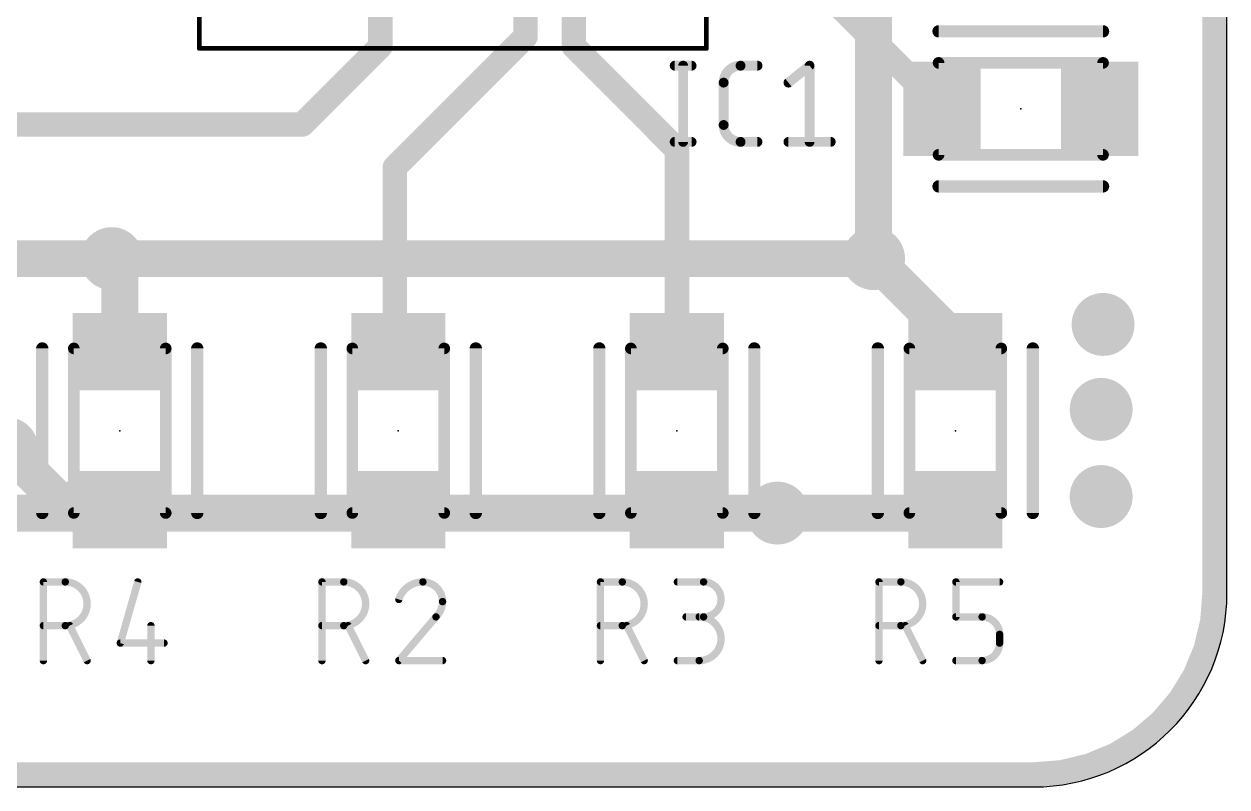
# Model space of a CAD drawing. Extents: x -1.4 to 96, y -1.9 to 20.5.
# Drawn here: x 83.57 to 96, y 0 to 7.88 of the extents above; entities that cross this region are included whole.
import ezdxf

# ---------------------------------------------------------------- set-up
doc = ezdxf.new("R2010")
doc.units = 0
for name, color, linetype in [('1', 12, 'CONTINUOUS'), ('16', 132, 'CONTINUOUS'), ('18', 110, 'CONTINUOUS'), ('20', 31, 'CONTINUOUS'), ('21', 253, 'CONTINUOUS'), ('23', 53, 'CONTINUOUS'), ('25', 253, 'CONTINUOUS'), ('39', 12, 'CONTINUOUS'), ('51', 253, 'CONTINUOUS')]:
    doc.layers.add(name, color=color, linetype=linetype)

# ---------------------------------------------------------------- blocks, each defined once
blk = doc.blocks.new('RECT')
blk.add_solid([(-0.5, -0.5), (0.5, -0.5), (-0.5, 0.5), (0.5, 0.5)])
blk = doc.blocks.new('ROUNDV')
at = {"const_width": 0.5}
blk.add_lwpolyline([(0, -0.25, 1), (0, 0.25, 1), (0, -0.25)], format="xyb", dxfattribs=at)

msp = doc.modelspace()

# ---------------------------------------------------------------- linework, layer by layer
at = {"layer": '1'}
for points, const_width in [([(95.873, 2.005), (95.873, 18.495)], 0.254), ([(93.0543, 7.005), (91.0592, 9)], 0.254), ([(87.25, 8.28), (87.25, 7.65)], 0.254), ([(88.75, 8.28), (88.75, 7.75)], 0.254), ([(89.25, 8.28), (89.25, 7.65)], 0.254), ([(88.75, 7.75), (87.4, 6.4)], 0.254), ([(87.25, 7.65), (86.4438, 6.8438)], 0.254), ([(89.25, 7.65), (90.316, 6.584)], 0.254), ([(86.4438, 6.8438), (83.2277, 6.8438)], 0.254), ([(90.316, 6.584), (90.316, 4.4969)], 0.254), ([(87.4, 6.4), (87.4, 4.5308)], 0.254), ([(84.5569, 5.3751), (84.474, 5.458)], 0.381), ([(92.348, 5.458), (93.193, 4.613)], 0.381), ([(84.5569, 4.4952), (84.5569, 5.3751)], 0.381), ([(93.193, 4.613), (93.193, 4.4952)], 0.381), ([(87.4, 4.5308), (87.4356, 4.4952)], 0.254), ([(90.316, 4.4969), (90.3143, 4.4952)], 0.254), ([(83.9227, 2.962), (83.3901, 3.4946)], 0.381), ([(84.4597, 2.962), (83.9227, 2.962)], 0.381), ([(84.5569, 2.8648), (84.4597, 2.962)], 0.381), ([(84.6391, 2.8291), (84.5569, 2.8648)], 0.381), ([(87.3823, 2.8291), (84.6391, 2.8291)], 0.381), ([(87.4077, 2.8926), (87.3823, 2.8291)], 0.254), ([(87.4356, 2.8648), (87.4077, 2.8926)], 0.254), ([(90.3541, 2.8291), (90.3143, 2.8648)], 0.381), ([(91.3542, 2.8291), (90.3541, 2.8291)], 0.381), ([(93.0973, 2.8291), (91.3542, 2.8291)], 0.381), ([(93.193, 2.8648), (93.0973, 2.8291)], 0.381), ([(95.8496, 1.7071), (95.873, 2.005)], 0.254), ([(95.781, 1.4213), (95.8496, 1.7071)], 0.254), ([(95.6685, 1.1499), (95.781, 1.4213)], 0.254), ([(95.515, 0.8993), (95.6685, 1.1499)], 0.254), ([(95.3241, 0.6759), (95.515, 0.8993)], 0.254), ([(95.1007, 0.485), (95.3241, 0.6759)], 0.254), ([(94.8501, 0.3315), (95.1007, 0.485)], 0.254), ([(94.5787, 0.219), (94.8501, 0.3315)], 0.254), ([(2.005, 0.127), (93.995, 0.127)], 0.254), ([(93.995, 0.127), (94.2929, 0.1504)], 0.254), ([(94.2929, 0.1504), (94.5787, 0.219)], 0.254)]:
    msp.add_lwpolyline(points, dxfattribs=dict(at, const_width=const_width))
for points, const_width in [([(88.7949, 7.7051, 1), (88.7051, 7.7949)], 0.127), ([(87.1865, 7.65, 1), (87.3135, 7.65)], 0.127), ([(87.2949, 7.6051, 1), (87.2051, 7.6949)], 0.127), ([(88.6865, 7.75, 1), (88.8135, 7.75)], 0.127), ([(89.2949, 7.6949, 1), (89.2051, 7.6051)], 0.127), ([(89.1865, 7.65, 1), (89.3135, 7.65)], 0.127), ([(93.0093, 6.96, 1), (93.0992, 7.0499)], 0.127), ([(86.4438, 6.7803, 1), (86.4438, 6.9073)], 0.127), ([(86.3989, 6.8887, 1), (86.4887, 6.7989)], 0.127), ([(90.3795, 6.584, 1), (90.2525, 6.584)], 0.127), ([(90.2711, 6.5391, 1), (90.3609, 6.6289)], 0.127), ([(87.4635, 6.4, 1), (87.3365, 6.4)], 0.127), ([(87.3551, 6.4449, 1), (87.4449, 6.3551)], 0.127), ([(84.5414, 5.5254, 1), (84.4066, 5.3906)], 0.1905), ([(92.4154, 5.5254, 1), (92.2806, 5.3906)], 0.1905), ([(84.6521, 5.3751, 1), (84.4616, 5.3751)], 0.1905), ([(84.4895, 5.3078, 1), (84.6242, 5.4425)], 0.1905), ([(93.2882, 4.613, 1), (93.0977, 4.613)], 0.1905), ([(93.1256, 4.5457, 1), (93.2603, 4.6804)], 0.1905), ([(87.4449, 4.5757, 1), (87.3551, 4.4859)], 0.127), ([(87.3907, 4.4503, 1), (87.4805, 4.5401)], 0.127), ([(90.2694, 4.5401, 1), (90.3592, 4.4503)], 0.127), ([(90.3609, 4.452, 1), (90.2711, 4.5418)], 0.127), ([(84.4616, 4.4952, 1), (84.6521, 4.4952)], 0.1905), ([(87.3365, 4.5308, 1), (87.4635, 4.5308)], 0.127), ([(90.2525, 4.4969, 1), (90.3795, 4.4969)], 0.127), ([(93.0977, 4.4952, 1), (93.2882, 4.4952)], 0.1905), ([(83.9227, 3.0573, 1), (83.9227, 2.8668)], 0.1905), ([(83.8553, 2.8946, 1), (83.99, 3.0294)], 0.1905), ([(84.527, 3.0294, 1), (84.3923, 2.8946)], 0.1905), ([(84.4597, 2.8668, 1), (84.4597, 3.0573)], 0.1905), ([(84.5948, 2.9522, 1), (84.519, 2.7774)], 0.1905), ([(84.4895, 2.7974, 1), (84.6242, 2.9322)], 0.1905), ([(84.6391, 2.9244, 1), (84.6391, 2.7338)], 0.1905), ([(84.6012, 2.7417, 1), (84.677, 2.9165)], 0.1905), ([(87.4525, 2.9376, 1), (87.3629, 2.8476)], 0.127), ([(87.4667, 2.869, 1), (87.3487, 2.9162)], 0.127), ([(87.3823, 2.7338, 1), (87.3823, 2.9244)], 0.1905), ([(90.3779, 2.9357, 1), (90.2507, 2.7939)], 0.1905), ([(90.3541, 2.9244, 1), (90.3541, 2.7338)], 0.1905), ([(90.2905, 2.7582, 1), (90.4177, 2.9)], 0.1905), ([(91.3542, 2.9244, 1), (91.3542, 2.7338)], 0.1905), ([(91.3542, 2.7338, 1), (91.3542, 2.9244)], 0.1905), ([(93.064, 2.9183, 1), (93.1306, 2.7399)], 0.1905), ([(93.0973, 2.7338, 1), (93.0973, 2.9244)], 0.1905), ([(93.2263, 2.7756, 1), (93.1597, 2.954)], 0.1905), ([(87.3233, 2.8527, 1), (87.4413, 2.8055)], 0.127), ([(87.3908, 2.8198, 1), (87.4804, 2.9098)], 0.127), ([(95.9363, 2, 1), (95.8097, 2.01)], 0.127), ([(95.8095, 2.005, 1), (95.9365, 2.005)], 0.127), ([(95.7862, 1.712, 1), (95.9129, 1.7021)], 0.127), ([(95.9113, 1.6922, 1), (95.7878, 1.7219)], 0.127), ([(95.7192, 1.4362, 1), (95.8427, 1.4065)], 0.127), ([(95.8396, 1.397, 1), (95.7223, 1.4456)], 0.127), ([(95.7226, 1.1167, 1), (95.6144, 1.183)], 0.127), ([(95.6098, 1.1742, 1), (95.7272, 1.1256)], 0.127), ([(95.4608, 0.9325, 1), (95.5691, 0.8661)], 0.127), ([(95.5633, 0.8581, 1), (95.4667, 0.9406)], 0.127), ([(95.2758, 0.7171, 1), (95.3724, 0.6346)], 0.127), ([(95.3654, 0.6276, 1), (95.2829, 0.7242)], 0.127), ([(95.0594, 0.5333, 1), (95.1419, 0.4367)], 0.127), ([(95.1339, 0.4309, 1), (95.0675, 0.5392)], 0.127), ([(94.817, 0.3856, 1), (94.8833, 0.2774)], 0.127), ([(94.8744, 0.2728, 1), (94.8258, 0.3902)], 0.127), ([(93.99, 0.1903, 1), (94, 0.0637)], 0.127), ([(93.995, 0.0635, 1), (93.995, 0.1905)], 0.127), ([(94.2781, 0.2122, 1), (94.3078, 0.0887)], 0.127), ([(94.2979, 0.0871, 1), (94.288, 0.2138)], 0.127), ([(94.5544, 0.2777, 1), (94.603, 0.1604)], 0.127), ([(94.5935, 0.1573, 1), (94.5638, 0.2808)], 0.127)]:
    msp.add_lwpolyline(points, format="xyb", dxfattribs=dict(at, const_width=const_width))
at = {"layer": '16'}
for points, const_width in [([(95.873, 2.005), (95.873, 18.495)], 0.254), ([(92.348, 18.252), (92.348, 5.458)], 0.381), ([(81.426, 5.458), (84.474, 5.458)], 0.381), ([(84.474, 5.458), (92.348, 5.458)], 0.381), ([(80.4921, 3.4946), (83.3901, 3.4946)], 0.381), ([(91.3542, 2.8291), (80.0618, 2.8291)], 0.381), ([(95.8496, 1.7071), (95.873, 2.005)], 0.254), ([(95.781, 1.4213), (95.8496, 1.7071)], 0.254), ([(95.6685, 1.1499), (95.781, 1.4213)], 0.254), ([(95.515, 0.8993), (95.6685, 1.1499)], 0.254), ([(95.3241, 0.6759), (95.515, 0.8993)], 0.254), ([(95.1007, 0.485), (95.3241, 0.6759)], 0.254), ([(94.8501, 0.3315), (95.1007, 0.485)], 0.254), ([(94.5787, 0.219), (94.8501, 0.3315)], 0.254), ([(2.005, 0.127), (93.995, 0.127)], 0.254), ([(93.995, 0.127), (94.2929, 0.1504)], 0.254), ([(94.2929, 0.1504), (94.5787, 0.219)], 0.254)]:
    msp.add_lwpolyline(points, dxfattribs=dict(at, const_width=const_width))
for points, const_width in [([(84.474, 5.5533, 1), (84.474, 5.3628)], 0.1905), ([(84.474, 5.3628, 1), (84.474, 5.5533)], 0.1905), ([(92.348, 5.3628, 1), (92.348, 5.5533)], 0.1905), ([(92.2528, 5.458, 1), (92.4432, 5.458)], 0.1905), ([(83.3901, 3.3994, 1), (83.3901, 3.5899)], 0.1905), ([(91.3542, 2.7338, 1), (91.3542, 2.9244)], 0.1905), ([(95.9363, 2, 1), (95.8097, 2.01)], 0.127), ([(95.8095, 2.005, 1), (95.9365, 2.005)], 0.127), ([(95.7862, 1.712, 1), (95.9129, 1.7021)], 0.127), ([(95.9113, 1.6922, 1), (95.7878, 1.7219)], 0.127), ([(95.7192, 1.4362, 1), (95.8427, 1.4065)], 0.127), ([(95.8396, 1.397, 1), (95.7223, 1.4456)], 0.127), ([(95.7226, 1.1167, 1), (95.6144, 1.183)], 0.127), ([(95.6098, 1.1742, 1), (95.7272, 1.1256)], 0.127), ([(95.4608, 0.9325, 1), (95.5691, 0.8661)], 0.127), ([(95.5633, 0.8581, 1), (95.4667, 0.9406)], 0.127), ([(95.2758, 0.7171, 1), (95.3724, 0.6346)], 0.127), ([(95.3654, 0.6276, 1), (95.2829, 0.7242)], 0.127), ([(95.0594, 0.5333, 1), (95.1419, 0.4367)], 0.127), ([(95.1339, 0.4309, 1), (95.0675, 0.5392)], 0.127), ([(94.817, 0.3856, 1), (94.8833, 0.2774)], 0.127), ([(94.8744, 0.2728, 1), (94.8258, 0.3902)], 0.127), ([(93.99, 0.1903, 1), (94, 0.0637)], 0.127), ([(93.995, 0.0635, 1), (93.995, 0.1905)], 0.127), ([(94.2781, 0.2122, 1), (94.3078, 0.0887)], 0.127), ([(94.2979, 0.0871, 1), (94.288, 0.2138)], 0.127), ([(94.5544, 0.2777, 1), (94.603, 0.1604)], 0.127), ([(94.5935, 0.1573, 1), (94.5638, 0.2808)], 0.127)]:
    msp.add_lwpolyline(points, format="xyb", dxfattribs=dict(at, const_width=const_width))
at = {"layer": '20'}
for p, q in [((96, 2), (96, 18.5)), ((2, 0), (94, 0))]:
    msp.add_line(p, q, dxfattribs=at)
msp.add_arc((94, 2), 2, 270, 0, dxfattribs=at)
at = {"layer": '21', "const_width": 0.127}
for points in [[(94.7195, 7.8059), (93.0195, 7.8059)], [(94.7195, 6.2041), (93.0195, 6.2041)], [(83.756, 4.53), (83.756, 2.83)], [(85.3578, 4.53), (85.3578, 2.83)], [(86.6347, 4.53), (86.6347, 2.83)], [(88.2365, 4.53), (88.2365, 2.83)], [(89.5134, 4.53), (89.5134, 2.83)], [(91.1152, 4.53), (91.1152, 2.83)], [(92.3921, 4.53), (92.3921, 2.83)], [(93.9939, 4.53), (93.9939, 2.83)]]:
    msp.add_lwpolyline(points, dxfattribs=at)
at = {"layer": '21', "const_width": 0.0635}
for points in [[(93.0195, 7.8376, 1), (93.0195, 7.7741)], [(94.7195, 7.7741, 1), (94.7195, 7.8376)], [(93.0195, 6.2358, 1), (93.0195, 6.1723)], [(94.7195, 6.1723, 1), (94.7195, 6.2358)], [(83.7877, 4.53, 1), (83.7242, 4.53)], [(85.3895, 4.53, 1), (85.326, 4.53)], [(86.6664, 4.53, 1), (86.6029, 4.53)], [(88.2682, 4.53, 1), (88.2047, 4.53)], [(89.5451, 4.53, 1), (89.4816, 4.53)], [(91.1469, 4.53, 1), (91.0834, 4.53)], [(92.4238, 4.53, 1), (92.3603, 4.53)], [(94.0256, 4.53, 1), (93.9621, 4.53)], [(83.7242, 2.83, 1), (83.7877, 2.83)], [(85.326, 2.83, 1), (85.3895, 2.83)], [(86.6029, 2.83, 1), (86.6664, 2.83)], [(88.2047, 2.83, 1), (88.2682, 2.83)], [(89.4816, 2.83, 1), (89.5451, 2.83)], [(91.0834, 2.83, 1), (91.1469, 2.83)], [(92.3603, 2.83, 1), (92.4238, 2.83)], [(93.9621, 2.83, 1), (94.0256, 2.83)]]:
    msp.add_lwpolyline(points, format="xyb", dxfattribs=at)
at = {"layer": '23'}
for p in [(93.8695, 7.005), (84.5569, 3.68), (87.4356, 3.68), (90.3143, 3.68), (93.193, 3.68)]:
    msp.add_point(p, dxfattribs=at)
at = {"layer": '25'}
for points, const_width in [([(90.2922, 7.4512), (90.4671, 7.4512)], 0.1016), ([(90.3797, 7.4512), (90.3797, 6.6638)], 0.1016), ([(90.9732, 7.4512), (91.1481, 7.4512)], 0.1016), ([(91.4678, 7.2762), (91.6865, 7.4512)], 0.1016), ([(91.6865, 7.4512), (91.6865, 6.6638)], 0.1016), ([(90.7982, 6.8388), (90.7982, 7.2762)], 0.1016), ([(90.2922, 6.6638), (90.4671, 6.6638)], 0.1016), ([(91.1481, 6.6638), (90.9732, 6.6638)], 0.1016), ([(91.4678, 6.6638), (91.9052, 6.6638)], 0.1016), ([(83.7678, 1.3051), (83.7678, 2.1179)], 0.0762), ([(83.7678, 2.1179), (83.9936, 2.1179)], 0.0762), ([(84.7432, 2.1179), (84.5626, 1.4857)], 0.0762), ([(86.6465, 1.3051), (86.6465, 2.1179)], 0.0762), ([(86.6465, 2.1179), (86.8723, 2.1179)], 0.0762), ([(89.5252, 1.3051), (89.5252, 2.1179)], 0.0762), ([(89.5252, 2.1179), (89.751, 2.1179)], 0.0762), ([(90.32, 2.1179), (90.5909, 2.1179)], 0.0762), ([(92.4039, 1.3051), (92.4039, 2.1179)], 0.0762), ([(92.4039, 2.1179), (92.6297, 2.1179)], 0.0762), ([(93.1987, 1.7567), (93.1987, 2.1179)], 0.0762), ([(93.1987, 2.1179), (93.6502, 2.1179)], 0.0762), ([(87.8251, 1.7567), (87.4413, 1.3051)], 0.0762), ([(90.5909, 1.7567), (90.4103, 1.7567)], 0.0762), ([(93.4696, 1.7567), (93.1987, 1.7567)], 0.0762), ([(83.9936, 1.6663), (83.7678, 1.6663)], 0.0762), ([(84.2194, 1.3051), (84.0388, 1.6663)], 0.0762), ([(84.8787, 1.6663), (84.8787, 1.3051)], 0.0762), ([(86.8723, 1.6663), (86.6465, 1.6663)], 0.0762), ([(87.0981, 1.3051), (86.9175, 1.6663)], 0.0762), ([(89.751, 1.6663), (89.5252, 1.6663)], 0.0762), ([(89.9768, 1.3051), (89.7962, 1.6663)], 0.0762), ([(92.6297, 1.6663), (92.4039, 1.6663)], 0.0762), ([(92.8555, 1.3051), (92.6749, 1.6663)], 0.0762), ([(84.5626, 1.4857), (85.0142, 1.4857)], 0.0762), ([(93.6502, 1.4857), (93.6502, 1.576)], 0.0762), ([(87.4413, 1.3051), (87.8929, 1.3051)], 0.0762), ([(90.32, 1.3051), (90.5458, 1.3051)], 0.0762), ([(93.1987, 1.3051), (93.4696, 1.3051)], 0.0762)]:
    msp.add_lwpolyline(points, dxfattribs=dict(at, const_width=const_width))
for points, const_width in [([(90.2922, 7.4766, 1), (90.2922, 7.4258)], 0.0508), ([(90.4051, 7.4512, 1), (90.3543, 7.4512)], 0.0508), ([(90.4671, 7.4258, 1), (90.4671, 7.4766)], 0.0508), ([(90.9732, 7.4512, 0.4142), (90.7982, 7.2762)], 0.1016), ([(90.9732, 7.4766, 1), (90.9732, 7.4258)], 0.0508), ([(90.9732, 7.4258, 1), (90.9732, 7.4766)], 0.0508), ([(91.1481, 7.4258, 1), (91.1481, 7.4766)], 0.0508), ([(91.7119, 7.4512, 1), (91.6611, 7.4512)], 0.0508), ([(91.7023, 7.4314, 1), (91.6706, 7.471)], 0.0508), ([(90.8236, 7.2762, 1), (90.7728, 7.2762)], 0.0508), ([(90.7728, 7.2762, 1), (90.8236, 7.2762)], 0.0508), ([(91.4519, 7.2961, 1), (91.4836, 7.2564)], 0.0508), ([(90.7982, 6.8388, 0.4142), (90.9732, 6.6638)], 0.1016), ([(90.8236, 6.8388, 1), (90.7728, 6.8388)], 0.0508), ([(90.7728, 6.8388, 1), (90.8236, 6.8388)], 0.0508), ([(90.2922, 6.6892, 1), (90.2922, 6.6384)], 0.0508), ([(90.4671, 6.6384, 1), (90.4671, 6.6892)], 0.0508), ([(90.9732, 6.6892, 1), (90.9732, 6.6384)], 0.0508), ([(90.9732, 6.6384, 1), (90.9732, 6.6892)], 0.0508), ([(91.1481, 6.6384, 1), (91.1481, 6.6892)], 0.0508), ([(91.4678, 6.6892, 1), (91.4678, 6.6384)], 0.0508), ([(91.9052, 6.6384, 1), (91.9052, 6.6892)], 0.0508), ([(90.3543, 6.6638, 1), (90.4051, 6.6638)], 0.0508), ([(91.6611, 6.6638, 1), (91.7119, 6.6638)], 0.0508), ([(83.7678, 2.137, 1), (83.7678, 2.0989)], 0.0381), ([(83.7869, 2.1179, 1), (83.7488, 2.1179)], 0.0381), ([(83.9936, 2.137, 1), (83.9936, 2.0989)], 0.0381), ([(83.9936, 1.6663, 1), (83.9936, 2.1179)], 0.0762), ([(83.9936, 2.0989, 1), (83.9936, 2.137)], 0.0381), ([(84.7615, 2.1127, 1), (84.7249, 2.1231)], 0.0381), ([(86.6465, 2.137, 1), (86.6465, 2.0989)], 0.0381), ([(86.6656, 2.1179, 1), (86.6275, 2.1179)], 0.0381), ([(86.8723, 2.137, 1), (86.8723, 2.0989)], 0.0381), ([(86.8723, 1.6663, 1), (86.8723, 2.1179)], 0.0762), ([(86.8723, 2.0989, 1), (86.8723, 2.137)], 0.0381), ([(87.6897, 2.1179, 0.3252), (87.4413, 1.9373)], 0.0762), ([(87.6897, 2.137, 1), (87.6897, 2.0989)], 0.0381), ([(87.8929, 1.9147, 0.4142), (87.6897, 2.1179)], 0.0762), ([(87.6897, 2.0989, 1), (87.6896, 2.1369)], 0.0381), ([(89.5252, 2.137, 1), (89.5252, 2.0989)], 0.0381), ([(89.5443, 2.1179, 1), (89.5062, 2.1179)], 0.0381), ([(89.751, 2.137, 1), (89.751, 2.0989)], 0.0381), ([(89.751, 1.6663, 1), (89.751, 2.1179)], 0.0762), ([(89.751, 2.0989, 1), (89.751, 2.137)], 0.0381), ([(90.32, 2.137, 1), (90.32, 2.0989)], 0.0381), ([(90.5909, 2.137, 1), (90.5909, 2.0989)], 0.0381), ([(90.5909, 1.7567, 1), (90.5909, 2.1179)], 0.0762), ([(90.5909, 2.0989, 1), (90.5909, 2.137)], 0.0381), ([(92.4039, 2.137, 1), (92.4039, 2.0989)], 0.0381), ([(92.423, 2.1179, 1), (92.3849, 2.1179)], 0.0381), ([(92.6297, 2.137, 1), (92.6297, 2.0989)], 0.0381), ([(92.6297, 1.6663, 1), (92.6297, 2.1179)], 0.0762), ([(92.6297, 2.0989, 1), (92.6297, 2.137)], 0.0381), ([(93.1987, 2.137, 1), (93.1987, 2.0989)], 0.0381), ([(93.2177, 2.1179, 1), (93.1796, 2.1179)], 0.0381), ([(93.6502, 2.0989, 1), (93.6502, 2.137)], 0.0381), ([(87.4232, 1.9431, 1), (87.4594, 1.9314)], 0.0381), ([(87.8251, 1.7567, 0.2052), (87.8929, 1.9147)], 0.0762), ([(87.9119, 1.9147, 1), (87.8738, 1.9147)], 0.0381), ([(87.8738, 1.9147, 1), (87.9119, 1.9147)], 0.0381), ([(87.812, 1.7704, 1), (87.8383, 1.7429)], 0.0381), ([(87.8396, 1.7443, 1), (87.8106, 1.769)], 0.0381), ([(90.4103, 1.7757, 1), (90.4103, 1.7376)], 0.0381), ([(90.5458, 1.3051, 1), (90.5458, 1.7567)], 0.0762), ([(90.5458, 1.7757, 1), (90.5458, 1.7376)], 0.0381), ([(90.5909, 1.7757, 1), (90.5909, 1.7376)], 0.0381), ([(90.5909, 1.7376, 1), (90.5909, 1.7757)], 0.0381), ([(93.1987, 1.7757, 1), (93.1987, 1.7376)], 0.0381), ([(93.1796, 1.7567, 1), (93.2177, 1.7567)], 0.0381), ([(93.6502, 1.576, 0.4142), (93.4696, 1.7567)], 0.0762), ([(93.4696, 1.7757, 1), (93.4696, 1.7376)], 0.0381), ([(93.4696, 1.7376, 1), (93.4696, 1.7757)], 0.0381), ([(83.7678, 1.6854, 1), (83.7678, 1.6473)], 0.0381), ([(83.9936, 1.6854, 1), (83.9936, 1.6473)], 0.0381), ([(83.9936, 1.6473, 1), (83.9936, 1.6854)], 0.0381), ([(84.0558, 1.6749, 1), (84.0217, 1.6578)], 0.0381), ([(84.8977, 1.6663, 1), (84.8596, 1.6663)], 0.0381), ([(86.6465, 1.6854, 1), (86.6465, 1.6473)], 0.0381), ([(86.8723, 1.6854, 1), (86.8723, 1.6473)], 0.0381), ([(86.8723, 1.6473, 1), (86.8723, 1.6854)], 0.0381), ([(86.9345, 1.6749, 1), (86.9004, 1.6578)], 0.0381), ([(89.5252, 1.6854, 1), (89.5252, 1.6473)], 0.0381), ([(89.751, 1.6854, 1), (89.751, 1.6473)], 0.0381), ([(89.751, 1.6473, 1), (89.751, 1.6854)], 0.0381), ([(89.8132, 1.6749, 1), (89.7791, 1.6578)], 0.0381), ([(92.4039, 1.6854, 1), (92.4039, 1.6473)], 0.0381), ([(92.6297, 1.6854, 1), (92.6297, 1.6473)], 0.0381), ([(92.6297, 1.6473, 1), (92.6297, 1.6854)], 0.0381), ([(92.6919, 1.6749, 1), (92.6578, 1.6578)], 0.0381), ([(84.5626, 1.5048, 1), (84.5626, 1.4667)], 0.0381), ([(84.5443, 1.491, 1), (84.5809, 1.4805)], 0.0381), ([(85.0142, 1.4667, 1), (85.0142, 1.5048)], 0.0381), ([(93.4696, 1.3051, 0.4142), (93.6502, 1.4857)], 0.0762), ([(93.6693, 1.576, 1), (93.6312, 1.576)], 0.0381), ([(93.6312, 1.576, 1), (93.6693, 1.576)], 0.0381), ([(93.6693, 1.4857, 1), (93.6312, 1.4857)], 0.0381), ([(93.6312, 1.4857, 1), (93.6693, 1.4857)], 0.0381), ([(83.7488, 1.3051, 1), (83.7869, 1.3051)], 0.0381), ([(84.2024, 1.2966, 1), (84.2364, 1.3136)], 0.0381), ([(84.8596, 1.3051, 1), (84.8977, 1.3051)], 0.0381), ([(86.6275, 1.3051, 1), (86.6656, 1.3051)], 0.0381), ([(87.0811, 1.2966, 1), (87.1151, 1.3136)], 0.0381), ([(87.4413, 1.3242, 1), (87.4413, 1.2861)], 0.0381), ([(87.4268, 1.3174, 1), (87.4558, 1.2928)], 0.0381), ([(87.8929, 1.2861, 1), (87.8929, 1.3242)], 0.0381), ([(89.5062, 1.3051, 1), (89.5443, 1.3051)], 0.0381), ([(89.9597, 1.2966, 1), (89.9938, 1.3136)], 0.0381), ([(90.32, 1.3242, 1), (90.32, 1.2861)], 0.0381), ([(90.5458, 1.3242, 1), (90.5458, 1.2861)], 0.0381), ([(90.5458, 1.2861, 1), (90.5458, 1.3242)], 0.0381), ([(92.3849, 1.3051, 1), (92.423, 1.3051)], 0.0381), ([(92.8384, 1.2966, 1), (92.8725, 1.3136)], 0.0381), ([(93.1987, 1.3242, 1), (93.1987, 1.2861)], 0.0381), ([(93.4696, 1.3242, 1), (93.4696, 1.2861)], 0.0381), ([(93.4696, 1.2861, 1), (93.4696, 1.3242)], 0.0381)]:
    msp.add_lwpolyline(points, format="xyb", dxfattribs=dict(at, const_width=const_width))
at = {"layer": '39', "const_width": 0.05}
for points in [[(85.38, 7.63), (85.38, 12.87)], [(90.62, 12.87), (90.62, 7.63)], [(90.62, 7.63), (85.38, 7.63)]]:
    msp.add_lwpolyline(points, dxfattribs=at)
at = {"layer": '39', "const_width": 0.025}
for points in [[(85.38, 7.6425, 1), (85.38, 7.6175)], [(85.3675, 7.63, 1), (85.3925, 7.63)], [(90.6075, 7.63, 1), (90.6325, 7.63)], [(90.62, 7.6175, 1), (90.62, 7.6425)]]:
    msp.add_lwpolyline(points, format="xyb", dxfattribs=at)
at = {"layer": '51', "const_width": 0.12}
for points in [[(93.0195, 6.53), (93.0195, 7.48)], [(93.0195, 7.48), (94.7195, 7.48)], [(94.7195, 7.48), (94.7195, 6.53)], [(94.7195, 6.53), (93.0195, 6.53)], [(84.0819, 2.83), (84.0819, 4.53)], [(84.0819, 4.53), (85.0319, 4.53)], [(85.0319, 4.53), (85.0319, 2.83)], [(86.9606, 2.83), (86.9606, 4.53)], [(86.9606, 4.53), (87.9106, 4.53)], [(87.9106, 4.53), (87.9106, 2.83)], [(89.8393, 2.83), (89.8393, 4.53)], [(89.8393, 4.53), (90.7893, 4.53)], [(90.7893, 4.53), (90.7893, 2.83)], [(92.718, 2.83), (92.718, 4.53)], [(92.718, 4.53), (93.668, 4.53)], [(93.668, 4.53), (93.668, 2.83)], [(85.0319, 2.83), (84.0819, 2.83)], [(87.9106, 2.83), (86.9606, 2.83)], [(90.7893, 2.83), (89.8393, 2.83)], [(93.668, 2.83), (92.718, 2.83)]]:
    msp.add_lwpolyline(points, dxfattribs=at)
at = {"layer": '51', "const_width": 0.06}
for points in [[(93.0495, 7.48, 1), (92.9895, 7.48)], [(93.0195, 7.51, 1), (93.0195, 7.45)], [(94.7495, 7.48, 1), (94.6895, 7.48)], [(94.7195, 7.45, 1), (94.7195, 7.51)], [(93.0195, 6.56, 1), (93.0195, 6.5)], [(94.7195, 6.5, 1), (94.7195, 6.56)], [(92.9895, 6.53, 1), (93.0495, 6.53)], [(94.6895, 6.53, 1), (94.7495, 6.53)], [(84.1119, 4.53, 1), (84.0519, 4.53)], [(84.0819, 4.56, 1), (84.0819, 4.5)], [(85.0619, 4.53, 1), (85.0019, 4.53)], [(85.0319, 4.5, 1), (85.0319, 4.56)], [(86.9906, 4.53, 1), (86.9306, 4.53)], [(86.9606, 4.56, 1), (86.9606, 4.5)], [(87.9406, 4.53, 1), (87.8806, 4.53)], [(87.9106, 4.5, 1), (87.9106, 4.56)], [(89.8693, 4.53, 1), (89.8093, 4.53)], [(89.8393, 4.56, 1), (89.8393, 4.5)], [(90.8193, 4.53, 1), (90.7593, 4.53)], [(90.7893, 4.5, 1), (90.7893, 4.56)], [(92.748, 4.53, 1), (92.688, 4.53)], [(92.718, 4.56, 1), (92.718, 4.5)], [(93.698, 4.53, 1), (93.638, 4.53)], [(93.668, 4.5, 1), (93.668, 4.56)], [(84.0819, 2.86, 1), (84.0819, 2.8)], [(84.0519, 2.83, 1), (84.1119, 2.83)], [(85.0019, 2.83, 1), (85.0619, 2.83)], [(85.0319, 2.8, 1), (85.0319, 2.86)], [(86.9606, 2.86, 1), (86.9606, 2.8)], [(86.9306, 2.83, 1), (86.9906, 2.83)], [(87.8806, 2.83, 1), (87.9406, 2.83)], [(87.9106, 2.8, 1), (87.9106, 2.86)], [(89.8393, 2.86, 1), (89.8393, 2.8)], [(89.8093, 2.83, 1), (89.8693, 2.83)], [(90.7593, 2.83, 1), (90.8193, 2.83)], [(90.7893, 2.8, 1), (90.7893, 2.86)], [(92.718, 2.86, 1), (92.718, 2.8)], [(92.688, 2.83, 1), (92.748, 2.83)], [(93.638, 2.83, 1), (93.698, 2.83)], [(93.668, 2.8, 1), (93.668, 2.86)]]:
    msp.add_lwpolyline(points, format="xyb", dxfattribs=at)

# ---------------------------------------------------------------- block references
at = {"layer": '1', "xscale": 0.7987, "yscale": 0.9739}
for p in [(93.0543, 7.005), (94.6847, 7.005)]:
    msp.add_blockref('RECT', p, dxfattribs=at)
at = {"layer": '1', "xscale": 0.7987, "yscale": 0.9739, "rotation": 90}
for p in [(84.5569, 4.4952), (87.4356, 4.4952), (90.3143, 4.4952), (93.193, 4.4952), (84.5569, 2.8648), (87.4356, 2.8648), (90.3143, 2.8648), (93.193, 2.8648)]:
    msp.add_blockref('RECT', p, dxfattribs=at)
at = {"layer": '18', "xscale": 0.65, "yscale": 0.65}
for p in [(84.474, 5.458), (84.474, 5.458), (92.348, 5.458), (92.348, 5.458), (94.7201, 4.7779), (94.7201, 4.7779), (94.7, 3.9), (94.7, 3.9), (83.3901, 3.4946), (83.3901, 3.4946), (94.7, 3), (94.7, 3), (91.3542, 2.8291), (91.3542, 2.8291)]:
    msp.add_blockref('ROUNDV', p, dxfattribs=at)

doc.saveas('drawing.dxf')
